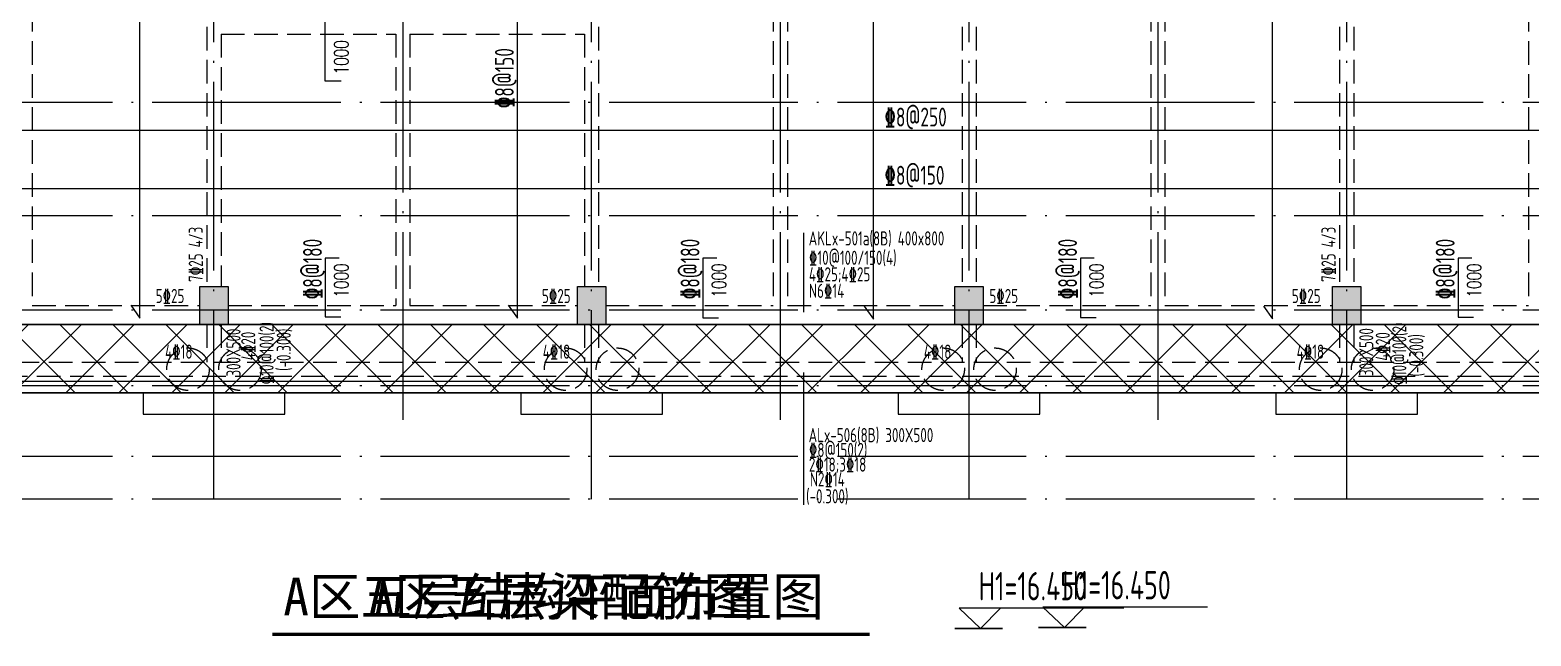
# Model space of a CAD drawing. Header units: millimetres. Extents: x 2998490 to 15040601, y 444546 to 7822218.
# Drawn here: x 14164373 to 14196175, y 7530309 to 7543143 of the extents above; entities that cross this region are included whole.
import ezdxf

# ---------------------------------------------------------------- set-up
doc = ezdxf.new("R2010")
doc.units = ezdxf.units.MM
doc.header["$LTSCALE"] = 2000
doc.linetypes.add('DASH', pattern=[0.35, 0.25, -0.1])
doc.linetypes.add('DOTE', pattern=[2.42, 2, -0.2, 0.02, -0.2])
for name, color, linetype in [('3-AXIS', 3, 'Continuous'), ('3-ban', 84, 'Continuous'), ('3-ban-hatch', 9, 'Continuous'), ('3-ban-rein', 1, 'Continuous'), ('3-ban-TEXT', 7, 'Continuous'), ('3-column-DOWN', 232, 'Continuous'), ('3-COLUMN-UP', 2, 'Continuous'), ('3-dcl', 3, 'Continuous'), ('3-dote', 43, 'DOTE'), ('3-HATCH', 8, 'Continuous'), ('3-liang-rein-X', 54, 'Continuous'), ('3-liang-rein-Y', 130, 'Continuous'), ('3-liang-R截面-X', 50, 'Continuous'), ('3-liang-R截面-Y', 70, 'Continuous'), ('3-liang-s-1', 44, 'Continuous'), ('3-liang-xu', 120, 'DASH'), ('3-装饰线脚', 7, 'Continuous')]:
    doc.layers.add(name, color=color, linetype=linetype)
doc.styles.add('TJ1', font='tj-romans1.shx', dxfattribs={"width": 0.8, "bigfont": 'tj-hztxt1.shx'})
doc.styles.add('TSSD_Rein', font='Tssdeng.shx', dxfattribs={"width": 0.7, "bigfont": 'hztxt.shx'})
doc.styles.add('黑体', font='SIMHEI.TTF')

msp = doc.modelspace()

# ---------------------------------------------------------------- hatches: boundary and pattern name
at = {"layer": '3-ban-hatch'}
h = msp.add_hatch(dxfattribs=at)
h.set_pattern_fill('ANSI37', color=8, scale=250, style=0)
h.paths.add_polyline_path([(14214820.3, 7536908.7), (14214820.3, 7538208.7), (14217620.3, 7538208.7), (14217620.3, 7535458.5), (14150170.3, 7535458.5), (14150170.3, 7538908.7), (14151970.3, 7538908.7), (14151970.3, 7536908.7)])
at = {"layer": '3-HATCH'}
for points in [[(14167970.3, 7537708.7), (14168570.3, 7537708.7), (14168570.3, 7536908.7), (14167970.3, 7536908.7)], [(14175970.3, 7537708.7), (14176570.3, 7537708.7), (14176570.3, 7536908.7), (14175970.3, 7536908.7)], [(14183970.3, 7537708.7), (14184570.3, 7537708.7), (14184570.3, 7536908.7), (14183970.3, 7536908.7)], [(14191970.3, 7537708.7), (14192570.3, 7537708.7), (14192570.3, 7536908.7), (14191970.3, 7536908.7)]]:
    msp.add_hatch(color=256, dxfattribs=at).paths.add_polyline_path(points)

# ---------------------------------------------------------------- linework, layer by layer
at = {"layer": '3-AXIS', "color": 15, "linetype": 'DOTE'}
for p, q in [((14168270.3, 7533208.7), (14168270.3, 7563140.9)), ((14176270.3, 7533208.7), (14176270.3, 7563140.9)), ((14184270.3, 7533208.7), (14184270.3, 7563140.9)), ((14192270.3, 7533208.7), (14192270.3, 7563140.9)), ((14214520.3, 7541608.7), (14134833, 7541608.7)), ((14214520.3, 7539208.7), (14134833, 7539208.7)), ((14214520.3, 7537208.7), (14134833, 7537208.7)), ((14214520.3, 7535608.7), (14134833, 7535608.7)), ((14214520.3, 7534108.7), (14134833, 7534108.7)), ((14214520.3, 7533208.7), (14134833, 7533208.7))]:
    msp.add_line(p, q, dxfattribs=at)
at = {"layer": '3-ban'}
msp.add_lwpolyline([(14189319.5, 7530917.4), (14185832.5, 7530917.4), (14186288.2, 7530486.1), (14185743.2, 7530486.1), (14186752, 7530486.1), (14186288.2, 7530486.1), (14186712.1, 7530917.4)], dxfattribs=at)
at = {"layer": '3-ban', "const_width": 70}
msp.add_lwpolyline([(14169507.5, 7530343.6), (14182163.9, 7530343.6)], dxfattribs=at)
at = {"layer": '3-ban-rein'}
for points in [[(14166506.8, 7537316.2), (14166700.2, 7537042.6), (14166700.2, 7547399), (14166497.1, 7547169.6)], [(14174506.8, 7537313.5), (14174700.2, 7537039.8), (14174700.2, 7547399), (14174497.1, 7547169.6)], [(14182049, 7537291.4), (14182242.4, 7537017.7), (14182242.4, 7547399), (14182039.3, 7547169.6)], [(14190506.8, 7537296.6), (14190700.2, 7537022.9), (14190700.2, 7547399), (14190497.1, 7547169.6)], [(14170967.8, 7542058.7), (14170629.8, 7542058.7), (14170629.8, 7544308.7), (14170975.8, 7544308.7)], [(14152126.5, 7540684.9), (14152126.5, 7541022.8), (14214717.7, 7541022.8), (14214717.7, 7540676.8)], [(14152332.3, 7539983.4), (14152058.6, 7539790), (14214719.7, 7539790), (14214490.4, 7539993.1)], [(14170921.9, 7538308.7), (14170629.8, 7538308.7), (14170629.8, 7537071.4), (14170959.1, 7537071.4)], [(14178921.9, 7538308.7), (14178629.8, 7538308.7), (14178629.8, 7537049.3), (14178959.1, 7537049.3)], [(14186921.9, 7538308.7), (14186629.8, 7538308.7), (14186629.8, 7537054.4), (14186959.1, 7537054.4)], [(14194921.9, 7538308.7), (14194629.8, 7538308.7), (14194629.8, 7537060.9), (14194959.1, 7537060.9)]]:
    msp.add_lwpolyline(points, dxfattribs=at)
at = {"layer": '3-column-DOWN'}
for points in [[(14167970.3, 7537708.7), (14168570.3, 7537708.7), (14168570.3, 7536908.7), (14167970.3, 7536908.7)], [(14175970.3, 7537708.7), (14176570.3, 7537708.7), (14176570.3, 7536908.7), (14175970.3, 7536908.7)], [(14183970.3, 7537708.7), (14184570.3, 7537708.7), (14184570.3, 7536908.7), (14183970.3, 7536908.7)], [(14191970.3, 7537708.7), (14192570.3, 7537708.7), (14192570.3, 7536908.7), (14191970.3, 7536908.7)]]:
    msp.add_lwpolyline(points, close=True, dxfattribs=at)
at = {"layer": '3-COLUMN-UP'}
for points in [[(14167970.3, 7537708.7), (14168570.3, 7537708.7), (14168570.3, 7536908.7), (14167970.3, 7536908.7)], [(14175970.3, 7537708.7), (14176570.3, 7537708.7), (14176570.3, 7536908.7), (14175970.3, 7536908.7)], [(14183970.3, 7537708.7), (14184570.3, 7537708.7), (14184570.3, 7536908.7), (14183970.3, 7536908.7)], [(14191970.3, 7537708.7), (14192570.3, 7537708.7), (14192570.3, 7536908.7), (14191970.3, 7536908.7)]]:
    msp.add_lwpolyline(points, close=True, dxfattribs=at)
at = {"layer": '3-dcl'}
msp.add_lwpolyline([(14214820.3, 7536908.7), (14214820.3, 7538208.7), (14217620.3, 7538208.7), (14217620.3, 7535458.5), (14150170.3, 7535458.5), (14150170.3, 7538908.7), (14151970.3, 7538908.7), (14151970.3, 7536908.7)], close=True, dxfattribs=at)
at = {"layer": '3-dote'}
for p, q in [((14172270.3, 7563065.1), (14172270.3, 7534883.5)), ((14180270.3, 7563065.1), (14180270.3, 7534883.5)), ((14188270.3, 7563065.1), (14188270.3, 7534883.5))]:
    msp.add_line(p, q, dxfattribs=at)
at = {"layer": '3-liang-R截面-X'}
for p, q in [((14180763.5, 7538847.1), (14180763.5, 7537166.7)), ((14180763.5, 7535889.5), (14180763.5, 7533087))]:
    msp.add_line(p, q, dxfattribs=at)
msp.add_lwpolyline([(14187545.1, 7530896.5), (14184058.1, 7530896.5), (14184513.8, 7530465.2), (14183968.8, 7530465.2), (14184977.6, 7530465.2), (14184513.8, 7530465.2), (14184937.7, 7530896.5)], dxfattribs=at)
at = {"layer": '3-liang-R截面-X', "const_width": 70}
msp.add_lwpolyline([(14171313.3, 7530343.6), (14180541.3, 7530343.6)], dxfattribs=at)
at = {"layer": '3-liang-s-1'}
for points in [[(14150420.4, 7559308.7), (14151970.3, 7559308.7), (14151970.3, 7561508.7), (14214820.3, 7561508.7), (14214820.3, 7536908.7), (14151970.3, 7536908.7), (14151970.3, 7538908.7), (14150420.4, 7538908.7)], [(14150420.3, 7538908.7), (14150420.3, 7538908.7), (14150420.3, 7535708.5), (14217370.3, 7535708.5), (14217370.3, 7537958.7), (14214820.3, 7537958.7)], [(14148971.5, 7538358.7), (14150170.3, 7538358.7), (14150170.3, 7535458.5), (14217620.3, 7535458.5), (14217620.3, 7538208.7), (14214820.3, 7538208.7)], [(14166770, 7535458.5), (14166770, 7535008.4), (14169770.7, 7535008.4), (14169770.7, 7535458.5)], [(14174770, 7535458.5), (14174770, 7535008.4), (14177770.7, 7535008.4), (14177770.7, 7535458.5)], [(14182770, 7535458.5), (14182770, 7535008.4), (14185770.7, 7535008.4), (14185770.7, 7535458.5)], [(14190770, 7535458.5), (14190770, 7535008.4), (14193770.7, 7535008.4), (14193770.7, 7535458.5)]]:
    msp.add_lwpolyline(points, dxfattribs=at)
at = {"layer": '3-liang-xu'}
for p, q in [((14164420.3, 7547108.7), (14164420.3, 7537308.7)), ((14180120.3, 7547108.7), (14180120.3, 7537308.7)), ((14180420.3, 7547108.7), (14180420.3, 7537308.7)), ((14188120.3, 7547108.7), (14188120.3, 7537308.7)), ((14188420.3, 7547108.7), (14188420.3, 7537308.7)), ((14196120.3, 7547108.7), (14196120.3, 7537308.7)), ((14168120.3, 7546708.7), (14168120.3, 7537708.7)), ((14176420.3, 7546708.7), (14176420.3, 7537708.7)), ((14184120.3, 7546708.7), (14184120.3, 7537708.7)), ((14184420.3, 7546708.7), (14184420.3, 7537708.7)), ((14192120.3, 7546708.7), (14192120.3, 7537708.7)), ((14192420.3, 7546708.7), (14192420.3, 7537708.7)), ((14168420.3, 7543058.7), (14172120.3, 7543058.7)), ((14168420.3, 7543058.7), (14168420.3, 7537708.7)), ((14172120.3, 7543058.7), (14172120.3, 7537308.7)), ((14172420.3, 7543058.7), (14176120.3, 7543058.7)), ((14172420.3, 7543058.7), (14172420.3, 7537308.7)), ((14176120.3, 7543058.7), (14176120.3, 7537708.7)), ((14164420.3, 7537308.7), (14167970.3, 7537308.7)), ((14168570.3, 7537308.7), (14172120.3, 7537308.7)), ((14172420.3, 7537308.7), (14175970.3, 7537308.7)), ((14176570.3, 7537308.7), (14180120.3, 7537308.7)), ((14180420.3, 7537308.7), (14183970.3, 7537308.7)), ((14184570.3, 7537308.7), (14188120.3, 7537308.7)), ((14188420.3, 7537308.7), (14191970.3, 7537308.7)), ((14192570.3, 7537308.7), (14196120.3, 7537308.7)), ((14160570.3, 7536908.7), (14167970.3, 7536908.7)), ((14168120.3, 7536908.7), (14168120.3, 7536108.5)), ((14168420.3, 7536908.7), (14168420.3, 7536108.5)), ((14168570.3, 7536908.7), (14175970.3, 7536908.7)), ((14176120.3, 7536908.7), (14176120.3, 7536108.5)), ((14176420.3, 7536908.7), (14176420.3, 7536108.5)), ((14176570.3, 7536908.7), (14183970.3, 7536908.7)), ((14184120.3, 7536908.7), (14184120.3, 7536108.5)), ((14184420.3, 7536908.7), (14184420.3, 7536108.5)), ((14184570.3, 7536908.7), (14191970.3, 7536908.7)), ((14192120.3, 7536908.7), (14192120.3, 7536108.5)), ((14192420.3, 7536908.7), (14192420.3, 7536108.5)), ((14192570.3, 7536908.7), (14199970.3, 7536908.7)), ((14150520.3, 7535808.5), (14217270.3, 7535808.5)), ((14150770.3, 7536108.5), (14216970.3, 7536108.5))]:
    msp.add_line(p, q, dxfattribs=at)
at = {"layer": '3-装饰线脚', "linetype": 'DASH'}
for centre in [(14167720.3, 7535958.7), (14168820.3, 7535958.7), (14175720.3, 7535958.7), (14176820.3, 7535958.7), (14183720.3, 7535958.7), (14184820.3, 7535958.7), (14191720.3, 7535958.7), (14192820.3, 7535958.7)]:
    msp.add_circle(centre, 450, dxfattribs=at)

# ---------------------------------------------------------------- texts
at = {"layer": '3-ban', "style": 'TSSD_Rein', "width": 0.7}
for s, rotation, p in [('%%1328@150', 89.99419, (14174623.1, 7541491, -5065)), ('%%1328@250', 359.99419, (14182479.1, 7541099.9, -5065)), ('%%1328@150', 359.99419, (14182479.1, 7539867, -5065)), ('%%1328@180', 90.00581, (14170557.6, 7537444.7, -5065)), ('%%1328@180', 90.00581, (14178557.6, 7537444.7, -5065)), ('%%1328@180', 90.00581, (14186557.6, 7537444.7, -5065)), ('%%1328@180', 90.00581, (14194557.6, 7537444.7, -5065))]:
    msp.add_text(s, height=400, rotation=rotation, dxfattribs=at).set_placement(p)
at = {"layer": '3-ban', "style": '黑体'}
msp.add_text('A区五层结构平面布置图', height=800, dxfattribs=at).set_placement((14169738.7, 7530743.6))
at = {"layer": '3-ban', "style": 'TSSD_Rein', "width": 0.7}
msp.add_text('H1=16.450', height=600, dxfattribs=at).set_placement((14186247.7, 7531084.6))
at = {"layer": '3-ban-TEXT', "style": 'TJ1', "width": 0.7}
for p in [(14171119.7, 7542205.6), (14171119.7, 7537478.6), (14179119.7, 7537478.6), (14187119.7, 7537478.6), (14195119.7, 7537478.6)]:
    msp.add_text('1000', height=300, rotation=90, dxfattribs=at).set_placement(p)
at = {"layer": '3-liang-rein-X', "style": 'TSSD_Rein', "width": 0.7}
for s, p in [('%%13210@100/150(4)', (14180876.4, 7538169.1)), ('4%%13225;4%%13225', (14180876.4, 7537819.1)), ('N6%%13214', (14180876.4, 7537469.1)), ('5%%13225', (14167035.5, 7537360.1)), ('5%%13225', (14175219.6, 7537360.1)), ('5%%13225', (14184699.8, 7537360.1)), ('5%%13225', (14191108.9, 7537360.1)), ('4%%13218', (14167234.1, 7536181.2)), ('4%%13218', (14175236, 7536181.2)), ('4%%13218', (14183311.2, 7536181.2)), ('4%%13218', (14191210, 7536181.2)), ('%%1328@150(2)', (14180875.3, 7534098.6)), ('2%%13218;3%%13218', (14180875.3, 7533788.9)), ('N2%%13214', (14180895.6, 7533476.2)), ('(-0.300)', (14180815.7, 7533117.6))]:
    msp.add_text(s, height=300, dxfattribs=at).set_placement(p)
at = {"layer": '3-liang-rein-Y', "style": 'TSSD_Rein', "width": 0.7}
for s, p in [('7%%13225 4/3', (14168034.8, 7537808.7)), ('7%%13225 4/3', (14192034.8, 7537808.7)), ('%%13210@100(2)', (14169534.8, 7535642)), ('(-0.300)', (14169899, 7535921.8)), ('%%13210@100(2)', (14193534.8, 7535632.3)), ('4%%13220', (14169146, 7536148.7)), ('4%%13220', (14193184.8, 7536138.7)), ('(-0.300)', (14193894.9, 7535804.4))]:
    msp.add_text(s, height=300, rotation=90, dxfattribs=at).set_placement(p)
at = {"layer": '3-liang-R截面-X', "style": 'TSSD_Rein', "width": 0.7}
for s, height, p in [('AKLx-501a(8B) 400x800', 300, (14180871.6, 7538579.4)), ('ALx-506(8B) 300X500', 300, (14180870.5, 7534413.3)), ('H1=16.450', 600, (14184473.3, 7531063.7))]:
    msp.add_text(s, height=height, dxfattribs=at).set_placement(p)
at = {"layer": '3-liang-R截面-X', "style": '黑体'}
msp.add_text('A区五层梁配筋图', height=800, dxfattribs=at).set_placement((14171544.6, 7530743.6))
at = {"layer": '3-liang-R截面-Y', "style": 'TSSD_Rein', "width": 0.7}
for p in [(14168834.8, 7535803.4), (14192834.8, 7535812.5)]:
    msp.add_text('300X500', height=300, rotation=90, dxfattribs=at).set_placement(p)

doc.saveas('drawing.dxf')
